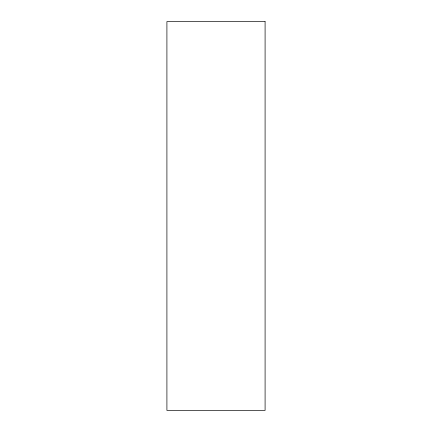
<?xml version="1.0" encoding="UTF-8"?>
<svg xmlns="http://www.w3.org/2000/svg" width="432" height="432" viewBox="0 0 432 432"><rect width="100%" height="100%" fill="white"/><g stroke="black" fill="none" stroke-linecap="round" stroke-linejoin="round"><path stroke-width="0.65" d="M265.091 21.6L166.909 21.6L166.909 410.4L265.091 410.4L265.091 21.6"/></g></svg>
